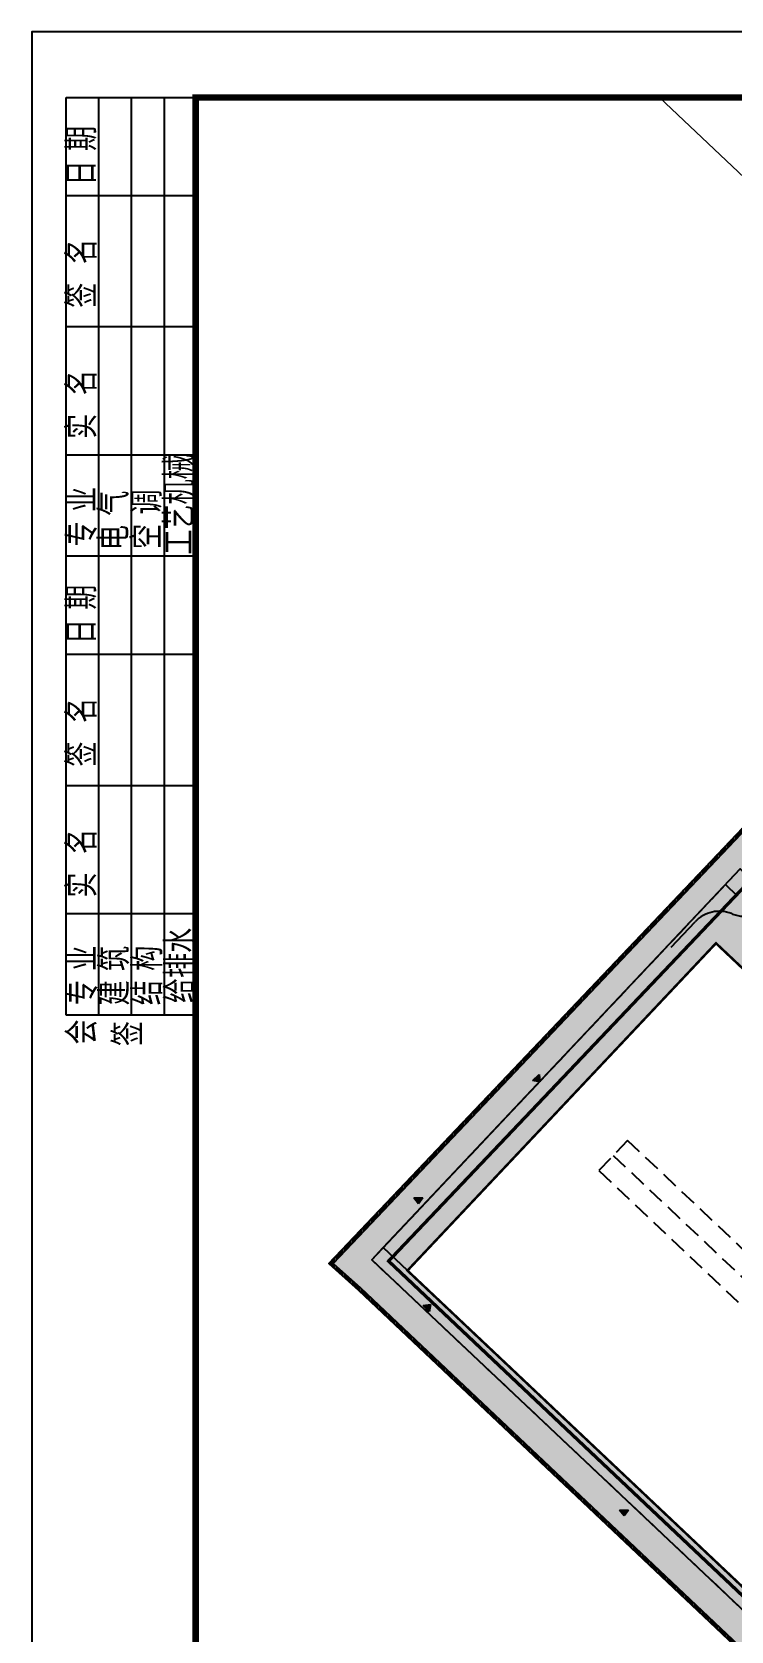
# Model space of a CAD drawing. Header units: millimetres. Extents: x 684742 to 685648, y 2544795 to 2545581.
# Drawn here: x 685227.6 to 685311.5, y 2544900.5 to 2545092.4 of the extents above; entities that cross this region are included whole.
import ezdxf

# ---------------------------------------------------------------- set-up
doc = ezdxf.new("R2010")
doc.units = ezdxf.units.MM
for name, pattern in [('$0$HIDDEN', [0.375, 0.25, -0.125]), ('DASH', [0.35, 0.25, -0.1]), ('DASHDOT', [25.399999999999995, 12.7, -6.349999999999997, 0, -6.349999999999997]), ('DASHED', [0.75, 0.5, -0.25]), ('DOTE', [2.4200000000000004, 2, -0.2, 0.02, -0.2])]:
    doc.linetypes.add(name, pattern=pattern)
for name, color, linetype in [('00用地界线', 1, 'Continuous'), ('14', 14, 'Continuous'), ('1绿地填充', 116, 'Continuous'), ('A-DIM-SYMB', 3, 'Continuous'), ('PLAN_道路', 40, 'Continuous'), ('PUB_TITLE', 4, 'Continuous'), ('建筑', 4, 'Continuous'), ('建筑物', 4, 'Continuous'), ('道路中心线', 1, 'DOTE')]:
    doc.layers.add(name, color=color, linetype=linetype)
doc.layers.add('JT-道路中线', color=7, linetype='DASHDOT', lineweight=5)
doc.layers.add('JT-道路红线', color=7, linetype='Continuous', lineweight=5)
doc.styles.add('HZTXT', font='romane.shx', dxfattribs={"width": 0.7, "bigfont": 'hztxt.shx'})

# ---------------------------------------------------------------- blocks, each defined once
blk = doc.blocks.new('111111')
at = {"layer": 'A-DIM-SYMB'}
h = blk.add_hatch(color=256, dxfattribs=at)
h.dxf.hatch_style = 1
h.paths.add_polyline_path([(691370.3767364135, 2579484.485152308), (691370.9326405585, 2579485.216934941), (691369.8208322685, 2579485.216934941)])
for p, q in [((691369.8208322685, 2579485.216934941), (691370.9326405585, 2579485.216934941)), ((691370.3767364135, 2579484.485152308), (691369.8208322685, 2579485.216934941)), ((691370.9326405585, 2579485.216934941), (691370.3767364135, 2579484.485152308))]:
    blk.add_line(p, q, dxfattribs=at)
blk = doc.blocks.new('A$C393D5F54')
at = {"layer": '14', "color": 14}
for p, q in [((0.0002947762259282, 445.5909560997388), (0.0002947743632831, 14445.59090395501)), ((0.0002947743632831, 14445.59090395501), (2000.000399082492, 14445.59090395539)), ((500.000320853258, 445.5909560999134), (500.0003208513953, 14445.59090395516)), ((1000.00034693029, 445.5909560998551), (1000.000346928427, 14445.59090395507)), ((1500.000373007322, 445.5909561000879), (1500.000373005459, 14445.5909039553)), ((2000.000399084354, 445.5909561001463), (2000.000399082492, 14445.59090395539)), ((2000.000399082783, 12945.59090954333), (0.0002947746543214, 12945.59090954295)), ((2000.000399083074, 10945.64321095185), (0.0002947749453597, 10945.64321095147)), ((2000.000399083248, 8989.611513374839), (0.0002947751199827, 8989.611513374432)), ((2000.000399083423, 7445.590930032428), (0.0002947752946056, 7445.59093003202)), ((2000.000399083714, 5945.59093561105), (0.0002947755856439, 5945.590935610642)), ((2000.000399083889, 3945.590943061616), (0.0002947757602669, 3945.590943061216)), ((2000.00039908418, 1989.611539442558), (0.0002947760513052, 1989.61153944215)), ((2000.000399084354, 445.5909561001463), (0.0002947762259282, 445.5909560997388))]:
    blk.add_line(p, q, dxfattribs=at)
at = {"layer": '14', "color": 14, "style": 'HZTXT', "width": 0.85}
for s, p in [('日 期', (461.5332057615741, 13105.32084242598)), ('签  名', (466.162309619016, 11238.3044978881)), ('实  名', (466.1623096193651, 9238.35679929663)), ('工艺机械', (1953.318045485415, 7471.000319001497)), ('专 业', (472.4155096719623, 7597.873250554781)), ('电 气', (956.7652093662182, 7539.872544504179)), ('空 调', (1459.957470096124, 7557.722944787006)), ('日 期', (461.5332057623308, 6105.320868503011)), ('签  名', (466.1623096198308, 4238.2522300072)), ('实  名', (466.1623096202966, 2238.304531415692)), ('给排水', (1969.521492123429, 629.4335300349048)), ('专 业', (480.3695466810022, 598.140129540523)), ('建 筑', (967.1628800292964, 592.134295659489)), ('结 构', (1470.02198616776, 596.8208872302203)), ('会', (470.4396280380314, -3.051198790606576)), ('签', (1174.193684031837, -26.9997495590942))]:
    blk.add_text(s, height=450, rotation=90, dxfattribs=at).set_placement(p)
blk = doc.blocks.new('图框')
at = {"layer": 'PUB_TITLE', "color": 14}
blk.add_lwpolyline([(-2490.044297367334, -114030.9652820825), (123659.9557027221, -114030.9652820825), (123659.9683176279, -24930.96528208256), (-2490.044297367334, -24930.96528208256)], close=True, dxfattribs=at)
at = {"layer": 'PUB_TITLE', "color": 14, "const_width": 235.9666194733357}
blk.add_lwpolyline([(3409.121189415455, -111671.2990871668), (121298.9680815041, -111671.2990871668), (121298.9680815041, -27290.96528196335), (3409.121189415455, -27290.96528196335)], close=True, dxfattribs=at)
at = {"layer": '14', "color": 6, "xscale": 2.359666194733356, "yscale": 2.359666194733356, "zscale": 2.359666194733356}
blk.add_blockref('A$C393D5F54', (-1258.655426830053, -61377.47215235233), dxfattribs=at)

msp = doc.modelspace()

# ---------------------------------------------------------------- hatches: boundary and pattern name
h = msp.add_hatch()
h.set_pattern_fill('普通砖', color=256, scale=0.1, angle=45, style=0)
h.set_pattern_definition([(90, (-0.1269336927685364, -354.6314765709216), (-0.2500001000000001, 0), [])])
h.paths.add_polyline_path([(685373.6949318949, 2544879.314648395), (685397.5995676616, 2544889.614491458), (685465.7972093606, 2544916.427013761), (685442.4454059188, 2544938.451231491), (685442.6083689607, 2544938.791136116), (685466.45575624, 2544916.299509248), (685397.7422089737, 2544889.283424749), (685373.8397562398, 2544878.985509248), (685356.6647562399, 2544870.447509247), (685354.39275624, 2544869.354509248), (685349.9747562398, 2544867.243509248), (685346.8580000002, 2544865.769589736), (685266.81275624, 2544941.390509248), (685263.2447562398, 2544944.570509247), (685345.1397562398, 2545030.718509248), (685352.5035147069, 2545023.953567961), (685352.2568922844, 2545023.691280891), (685345.1482939817, 2545030.204649904), (685263.7630525959, 2544944.591993966), (685267.0548229072, 2544941.658185224), (685346.9881664896, 2544866.086443501), (685349.8167500468, 2544867.575775497), (685354.2371069704, 2544869.678604271), (685356.5057608325, 2544870.769961276), (685373.6949318949, 2544879.314648395), (685397.5995676616, 2544889.614491458)])
at = {"ltscale": 10}
h = msp.add_hatch(dxfattribs=at)
h.set_pattern_fill('AR-CONC', color=8)
h.set_pattern_definition([(50, (0, 0), (1.821846689960039, -0.1593908553890307), [0.1905, -2.095499999999999]), (355, (0, 0), (-0.3524282597566698, 1.910566428821799), [0.1524, -1.676399999999999]), (100.451, (0.15182, -0.0132825), (1.469425016659592, 1.751166878202918), [0.1619, -1.780899999999999]), (46.1842, (0, 0.508), (2.710790408921298, -0.4204232793272713), [0.28575, -3.14325]), (96.6356, (0.225899, 0.472965), (2.374042344662371, 2.474255558900492), [0.24285, -2.671349999999999]), (351.184, (0, 0.508), (2.374046058139338, 2.474251178605977), [0.2286, -2.5146]), (21, (0.254, 0.381), (1.516148798353832, -1.022655185167624), [0.1905, -2.095499999999999]), (326, (0.254, 0.381), (0.6180202834764708, 1.841879661223192), [0.1524, -1.676399999999999]), (71.4514, (0.380345, 0.295779), (2.134164907701244, 0.8192285771605744), [0.1619, -1.780899999999999]), (37.5, (0, 0), (0.0308860325059182, 0.8455503887315311), [0, -1.65608, 0, -1.701799999999999, 0, -1.682749999999999]), (7.499999999999999, (0, 0), (0.6681966251030576, 1.001805748181195), [0, -0.9702799999999999, 0, -1.61798, 0, -0.64135]), (327.5, (-0.5664200000000001, 0), (1.355905951668713, -0.0572874399267344), [0, -0.635, 0, -1.9812, 0, -2.628899999999999]), (317.5, (-0.82042, 0), (1.48129181386018, 0.2542649103333303), [0, -0.8255, 0, -1.31572, 0, -1.8669])])
edge = h.paths.add_edge_path()
edge.add_line((685435.3279547243, 2544945.645210527), (685442.6083689607, 2544938.791136116))
edge.add_line((685442.6083689607, 2544938.791136116), (685442.5805144988, 2544938.760364949))
edge.add_arc((685442.944253182, 2544938.417299111), 0.4999999988272586, 136.6753277245043, 226.6252814945623)
edge.add_line((685442.6008697598, 2544938.053860225), (685449.505371532, 2544931.527939996))
edge.add_line((685449.505371532, 2544931.527939996), (685446.7622094268, 2544928.619438401))
edge.add_line((685446.7622094268, 2544928.619438401), (685439.0517101226, 2544935.893135439))
edge.add_line((685439.0517101226, 2544935.893135439), (685406.1167570296, 2544900.973296802))
edge.add_line((685406.1167570296, 2544900.973296802), (685408.0082165784, 2544899.189366353))
edge.add_line((685408.0082165784, 2544899.189366353), (685407.2237521021, 2544898.898703737))
edge.add_line((685407.2237521021, 2544898.898703737), (685391.5886008831, 2544892.751993528))
edge.add_line((685391.5886008831, 2544892.751993528), (685382.6486123146, 2544888.33085824))
edge.add_line((685382.6486123146, 2544888.33085824), (685381.9199234141, 2544889.018123387))
edge.add_line((685381.9199234141, 2544889.018123387), (685394.8534138516, 2544902.731158249))
edge.add_line((685394.8534138516, 2544902.731158249), (685401.4402343752, 2544909.714993137))
edge.add_line((685401.4402343752, 2544909.714993137), (685403.086935553, 2544911.460941773))
edge.add_line((685403.086935553, 2544911.460941773), (685406.2507520285, 2544914.815451971))
edge.add_line((685406.2507520254, 2544914.815451973), (685412.8375694378, 2544921.799278745))
edge.add_line((685412.8375694404, 2544921.799278745), (685420.7196780303, 2544930.15654241))
edge.add_line((685420.7196780303, 2544930.15654241), (685420.7197150704, 2544930.156507475))
edge.add_line((685420.7197150704, 2544930.156507475), (685424.0131237765, 2544933.648420861))
edge.add_line((685424.0131237765, 2544933.648420861), (685424.0130867359, 2544933.648455797))
edge.add_line((685424.0130867359, 2544933.648455797), (685426.2086091843, 2544935.97633783))
edge.add_line((685426.2086091843, 2544935.97633783), (685426.7129802777, 2544936.511044869))
edge.add_line((685426.7129802777, 2544936.511044869), (685430.0063805521, 2544940.002966208))
edge.add_line((685430.0063805521, 2544940.002966208), (685429.5020178912, 2544939.468251215))
edge.add_line((685429.5020178912, 2544939.468251215), (685430.5320080991, 2544940.560219993))
edge.add_line((685430.5320080991, 2544940.560219993), (685357.0708016142, 2545009.845379785))
edge.add_line((685357.0708016142, 2545009.845379785), (685360.10385715, 2545013.061768342))
edge.add_line((685360.10385715, 2545013.061768342), (685429.9476714402, 2544947.199382654))
edge.add_line((685429.9476714402, 2544947.199382654), (685432.8435883165, 2544944.468546769))
edge.add_line((685432.8435883165, 2544944.468546769), (685432.8607032226, 2544944.48669356))
edge.add_arc((685433.5468237741, 2544945.214181422), 1.000000000385115, 226.6762040011884, 316.6757107580001)
edge.add_line((685434.2743057295, 2544944.528054608), (685435.3279547243, 2544945.645210527))
edge = h.paths.add_edge_path()
edge.add_line((685394.8526649576, 2544902.730364216), (685371.4337459503, 2544924.818158533))
edge.add_line((685371.4337459503, 2544924.818158533), (685373.0803667345, 2544926.564013199))
edge.add_line((685373.0803667345, 2544926.564013199), (685320.7016235106, 2544975.965194849))
edge.add_line((685320.7016235106, 2544975.965194849), (685319.0549124588, 2544974.219244475))
edge.add_line((685319.0549124588, 2544974.219244475), (685309.7372761641, 2544983.007201414))
edge.add_line((685309.7372761641, 2544983.007201414), (685272.6864282262, 2544943.723175817))
edge.add_line((685272.6864282262, 2544943.723175817), (685269.7873150646, 2544946.479164028))
edge.add_line((685269.7873150646, 2544946.479164028), (685312.6549052162, 2544991.930974429))
edge.add_line((685312.6549052162, 2544991.930974429), (685315.7139459501, 2544989.022954035))
edge.add_line((685315.7139459501, 2544989.022954035), (685348.8014970813, 2545023.828819531))
edge.add_line((685348.8014970813, 2545023.828819531), (685349.2437267117, 2545023.411729314))
edge.add_arc((685350.6159803389, 2545024.866693224), 1.999999999873765, 226.675710782262, 316.4497892934749)
edge.add_line((685352.0655220556, 2545023.488713249), (685352.4140755424, 2545023.857499302))
edge.add_line((685352.4140755424, 2545023.857499302), (685361.1448921515, 2545015.623042961))
edge.add_line((685361.1448921515, 2545015.623042961), (685360.0788617582, 2545014.492735776))
edge.add_arc((685360.8063437135, 2545013.806608962), 1.000000000251571, 136.6757107534235, 226.6757107865627)
edge.add_line((685360.1202168999, 2545013.079127006), (685357.0700527203, 2545009.844585752))
edge.add_line((685357.0700527203, 2545009.844585752), (685351.9632080116, 2545014.661121835))
edge.add_line((685351.9632080116, 2545014.661121835), (685324.5181355276, 2544985.561843557))
edge.add_line((685324.5181355276, 2544985.561843557), (685322.8727378956, 2544983.814654428))
edge.add_line((685322.8727378956, 2544983.814654428), (685383.9799487572, 2544926.181203095))
edge.add_line((685383.9799487572, 2544926.181203095), (685385.626649935, 2544927.927151731))
edge.add_line((685385.626649935, 2544927.927151731), (685394.3563807082, 2544919.693616371))
edge.add_line((685394.3563807082, 2544919.693616371), (685392.7097122798, 2544917.947711189))
edge.add_line((685392.7097122798, 2544917.947711189), (685401.4394854812, 2544909.714199103))
edge.add_line((685401.4394854812, 2544909.714199103), (685394.8526649576, 2544902.730364216))
h = msp.add_hatch(dxfattribs=at)
h.set_pattern_fill('AR-CONC', color=8)
h.set_pattern_definition([(6.449789286219784, (685062.7584999928, 2545513.818577604), (1.210602685780149, -1.370755975249383), [0.1905, -2.095499999999999]), (311.4497892862199, (685062.7584999928, 2545513.818577604), (1.060931407621745, 1.627542412823008), [0.1524, -1.676399999999999]), (56.90078928621985, (685062.8593831949, 2545513.704348375), (2.271532876147118, 0.2567755975220329), [0.1619, -1.780899999999999]), (2.633989286219806, (685063.1085069065, 2545514.1867612), (1.675034461475878, -2.172417991034003), [0.2857499999999999, -3.143249999999999]), (53.08538928621978, (685063.2480931544, 2545514.005726704), (3.425374014521636, 0.1575769197564354), [0.24285, -2.671349999999999]), (307.6337892862198, (685063.1085069065, 2545514.1867612), (3.425373687962462, 0.1575711864981706), [0.2286, -2.5146]), (337.4497892862198, (685063.205096976, 2545513.919711844), (0.3942612826881495, -1.785802017994462), [0.1905, -2.095499999999999]), (282.4497892862198, (685063.205096976, 2545513.919711844), (1.716959736124647, 0.9091309156236961), [0.1524, -1.676399999999999]), (27.90118928621987, (685063.2379517345, 2545513.770895706), (2.111220819145983, -0.876665254076242), [0.1619, -1.780899999999999]), (353.9497892862198, (685062.7584999928, 2545513.818577604), (0.6049610480690754, 0.5915501138594818), [0, -1.656079999999999, 0, -1.701799999999999, 0, -1.682749999999999]), (323.9497892862198, (685062.7584999928, 2545513.818577604), (1.174523571451607, 0.2656988276085554), [0, -0.9702799999999999, 0, -1.61798, 0, -0.64135]), (283.9497892862198, (685062.3479752832, 2545514.208835312), (0.9432506478984459, -0.9757258917253155), [0, -0.635, 0, -1.9812, 0, -2.628899999999999]), (273.9497892862198, (685062.1638834851, 2545514.383838769), (1.248783116779877, -0.8363114310360309), [0, -0.8255, 0, -1.31572, 0, -1.8669])])
h.paths.add_polyline_path([(685385.3953995358, 2544911.650012793), (685364.3313063567, 2544889.316316759), (685347.86426283, 2544871.85674983), (685346.4310798186, 2544873.214585813), (685343.1347365109, 2544869.725442536), (685342.9151774957, 2544869.493041724), (685337.0843567202, 2544875.001668203), (685339.697478416, 2544877.772291422), (685268.4042467775, 2544945.01271916), (685269.7873150646, 2544946.479164028), (685272.6864282262, 2544943.723175817), (685341.0697320428, 2544879.227255333), (685365.049105194, 2544904.651944944), (685366.7950618865, 2544903.005240592), (685379.1453404205, 2544916.09991143), (685377.3993878393, 2544917.746620143), (685378.1205799808, 2544918.51128093)])
at = {"layer": '1绿地填充', "linetype": 'Continuous'}
h = msp.add_hatch(dxfattribs=at)
h.set_pattern_fill('CROSS', color=256, scale=0.5, angle=-1.165079999999999)
h.set_pattern_definition([(358.83492, (1.164153e-10, -354.7584102638066), (0.8097252841745103, 0.7774465185261997), [0.396875, -1.190625]), (88.83492, (0.1943616297479652, -354.9608415848502), (-0.7774465185261997, 0.8097252841745103), [0.396875, -1.190625])])
edge = h.paths.add_edge_path()
edge.add_line((685339.6982273101, 2544877.773085455), (685268.4049956714, 2544945.013513193))
edge.add_line((685268.4049956714, 2544945.013513193), (685312.6556541102, 2544991.931768463))
edge.add_line((685312.6556541102, 2544991.931768463), (685313.975243373, 2544990.677322553))
edge.add_line((685313.975243373, 2544990.677322553), (685347.0563629345, 2545025.476248452))
edge.add_line((685347.0563629345, 2545025.476248452), (685349.2444756057, 2545023.412523347))
edge.add_arc((685350.616729233, 2545024.867487257), 1.999999999873765, 226.675710782262, 316.4497892934749)
edge.add_line((685352.0662709496, 2545023.489507283), (685352.40580326, 2545023.848903882))
edge.add_line((685352.40580326, 2545023.848903882), (685346.2281562876, 2545029.685104755))
edge.add_line((685346.2281562876, 2545029.685104755), (685345.1410000001, 2545030.718589736))
edge.add_line((685345.1410000001, 2545030.718589736), (685263.246, 2544944.570589736))
edge.add_line((685263.246, 2544944.570589736), (685266.8140000002, 2544941.390589737))
edge.add_line((685266.8140000002, 2544941.390589737), (685337.0851056142, 2544875.002462236))
edge.add_line((685337.0851056142, 2544875.002462236), (685337.3021618449, 2544875.232601166))
edge.add_line((685337.3021618449, 2544875.232601166), (685339.6982273101, 2544877.773085455))

# ---------------------------------------------------------------- linework, layer by layer
at = {"color": 1, "linetype": 'DOTE', "ltscale": 3, "const_width": 0.15}
msp.add_lwpolyline([(685466.457, 2544916.299589736), (685345.1410000001, 2545030.718589736), (685263.246, 2544944.570589736), (685266.8140000002, 2544941.390589737), (685346.8580000002, 2544865.769589736), (685349.9760000001, 2544867.243589736), (685354.3940000003, 2544869.354589736), (685356.6660000002, 2544870.447589736), (685373.8410000001, 2544878.985589736), (685397.746, 2544889.285589736)], close=True, dxfattribs=at)
for points in [[(685346.8580000002, 2544865.769589736), (685266.81275624, 2544941.390509248), (685263.2447562398, 2544944.570509247), (685345.1397562398, 2545030.718509248), (685352.5035147069, 2545023.953567961), (685352.2568922844, 2545023.691280891), (685345.1482939817, 2545030.204649904), (685263.7630525959, 2544944.591993966), (685267.0548229072, 2544941.658185224), (685346.9881664896, 2544866.086443501)], [(685352.2599396133, 2545023.688480855), (685345.1574418735, 2545030.214605717), (685263.7630525959, 2544944.591993966), (685267.0574271989, 2544941.655864135), (685346.9259999339, 2544866.200597796), (685354.2386408744, 2544869.679342192), (685356.5078336311, 2544870.770991701), (685373.6895342757, 2544879.312322711), (685397.6088772097, 2544889.618502683), (685465.7972093606, 2544916.427013761), (685442.3626077004, 2544938.529322504)]]:
    msp.add_lwpolyline(points)
at = {"color": 2, "linetype": '$0$HIDDEN', "ltscale": 8}
msp.add_lwpolyline([(685299.1115147441, 2544959.352609619), (685295.6808806763, 2544955.715199841), (685351.6969912511, 2544902.883435191), (685355.1276253188, 2544906.520844969)], close=True, dxfattribs=at)
msp.add_lwpolyline([(685297.3961977101, 2544957.53390473), (685353.4123082849, 2544904.70214008)], dxfattribs=at)
at = {"layer": '00用地界线', "color": 6, "linetype": 'DASHED', "ltscale": 5, "const_width": 0.4}
msp.add_lwpolyline([(685457.293241118, 2544918.069367866), (685345.3334696216, 2545023.664055251), (685270.421088461, 2544944.861297912), (685347.8089279588, 2544871.749686665), (685347.8296945232, 2544871.759503828), (685352.2323768849, 2544873.863184784), (685354.4692448745, 2544874.93928369), (685371.7373093849, 2544883.523547724), (685395.8415168008, 2544893.909380662)], close=True, dxfattribs=at)
at = {"layer": '1绿地填充', "linetype": 'Continuous'}
msp.add_lwpolyline([(685339.6982273101, 2544877.773085455), (685268.4049956714, 2544945.013513193), (685312.6556541102, 2544991.931768463), (685313.975243373, 2544990.677322553), (685347.0563629345, 2545025.476248452), (685347.0563629345, 2545025.476248452), (685349.2444756057, 2545023.412523347, 0.413059133787055), (685352.0662709496, 2545023.489507283), (685352.40580326, 2545023.848903882), (685346.2281562876, 2545029.685104755), (685345.1410000001, 2545030.718589736), (685263.246, 2544944.570589736), (685263.246, 2544944.570589736), (685266.8140000002, 2544941.390589737), (685337.0851056142, 2544875.002462236), (685337.3021618449, 2544875.232601166), (685337.3021618449, 2544875.232601166), (685337.3021618449, 2544875.232601166)], format="xyb", close=True, dxfattribs=at)
at = {"layer": 'JT-道路中线', "color": 1, "ltscale": 1.5, "flags": 128}
msp.add_lwpolyline([(685508.978994776, 2544889.884796274), (685302.9764869304, 2545084.501293656)], dxfattribs=at)
at = {"layer": 'JT-道路红线'}
msp.add_lwpolyline([(685561.5640200253, 2544836.620021396, -1.22368550793e-05), (685525.5532505977, 2544830.277340433, -0.0001088083820815)], format="xyb", dxfattribs=at)
at = {"layer": 'PLAN_道路', "linetype": 'Continuous'}
msp.add_lwpolyline([(685319.0549124588, 2544974.219244475), (685309.7372761641, 2544983.007201414), (685272.6864282262, 2544943.723175817), (685269.7873150646, 2544946.479164028), (685312.6549052162, 2544991.930974429)], dxfattribs=at)
msp.add_lwpolyline([(685385.3953995358, 2544911.650012793), (685364.3313063567, 2544889.316316759), (685347.86426283, 2544871.85674983), (685346.4310798186, 2544873.214585813), (685343.1347365109, 2544869.725442536), (685342.9151774957, 2544869.493041724), (685337.0843567202, 2544875.001668203), (685339.697478416, 2544877.772291422), (685268.4042467775, 2544945.01271916), (685269.7873150646, 2544946.479164028), (685272.6864282262, 2544943.723175817), (685341.0697320428, 2544879.227255333), (685365.049105194, 2544904.651944944), (685366.7950618865, 2544903.005240592), (685379.1453404205, 2544916.09991143), (685377.3993878393, 2544917.746620143), (685378.1205799808, 2544918.51128093)], close=True, dxfattribs=at)
at = {"layer": '建筑', "const_width": 0.3}
msp.add_lwpolyline([(685272.6871771202, 2544943.72396985), (685341.0704809369, 2544879.228049365), (685378.1213288748, 2544918.512074963), (685309.7380250583, 2544983.007995447)], close=True, dxfattribs=at)
at = {"layer": '建筑物', "linetype": 'DASH', "ltscale": 10}
msp.add_lwpolyline([(685317.4235830386, 2544983.869504921), (685310.876245437, 2544990.044646239), (685268.4049956716, 2544945.013513193), (685342.6081551322, 2544875.0285782), (685381.0312566967, 2544915.767567708), (685378.1213288748, 2544918.512074963), (685341.0704809381, 2544879.228049365), (685272.6871771202, 2544943.72396985), (685309.7380250583, 2544983.007995447), (685323.4146858366, 2544970.108811337), (685327.4628340442, 2544974.400954883), (685317.4235900746, 2544983.869498285)], dxfattribs=at)
at = {"layer": '道路中心线', "linetype": 'DOTE', "ltscale": 3}
msp.add_lwpolyline([(685304.3554267611, 2544982.538990653), (685307.2455289616, 2544985.591896089, -0.3045186143828023), (685311.5953301965, 2544986.57186585), (685311.7411803111, 2544986.515362147, 0.337187748244066), (685316.3956500338, 2544987.857946205, -0.0425674751069777), (685322.1836016196, 2544994.103638159, 0.0291644758336176)], format="xyb", dxfattribs=at)

# ---------------------------------------------------------------- block references
at = {"xscale": 0.003333333, "yscale": 0.003333333, "zscale": 0.003333333}
msp.add_blockref('图框', (685235.8899064803, 2545175.471168832), dxfattribs=at)
at = {"layer": 'PLAN_道路', "linetype": 'Continuous', "xscale": 0.9599999999999999, "yscale": 0.9599999999999999, "zscale": 0.9599999999999999}
for p, rotation in [((1910464.758538741, 292956.465725671), 43.55195167222557), ((2937285.37367211, 3770115.804000432), 133.5519516722255)]:
    msp.add_blockref('111111', p, dxfattribs=dict(at, rotation=rotation))
for p in [(21558.43613850139, 68646.6279534339), (21583.13794332161, 68609.18145185709)]:
    msp.add_blockref('111111', p, dxfattribs=at)

doc.saveas('drawing.dxf')
